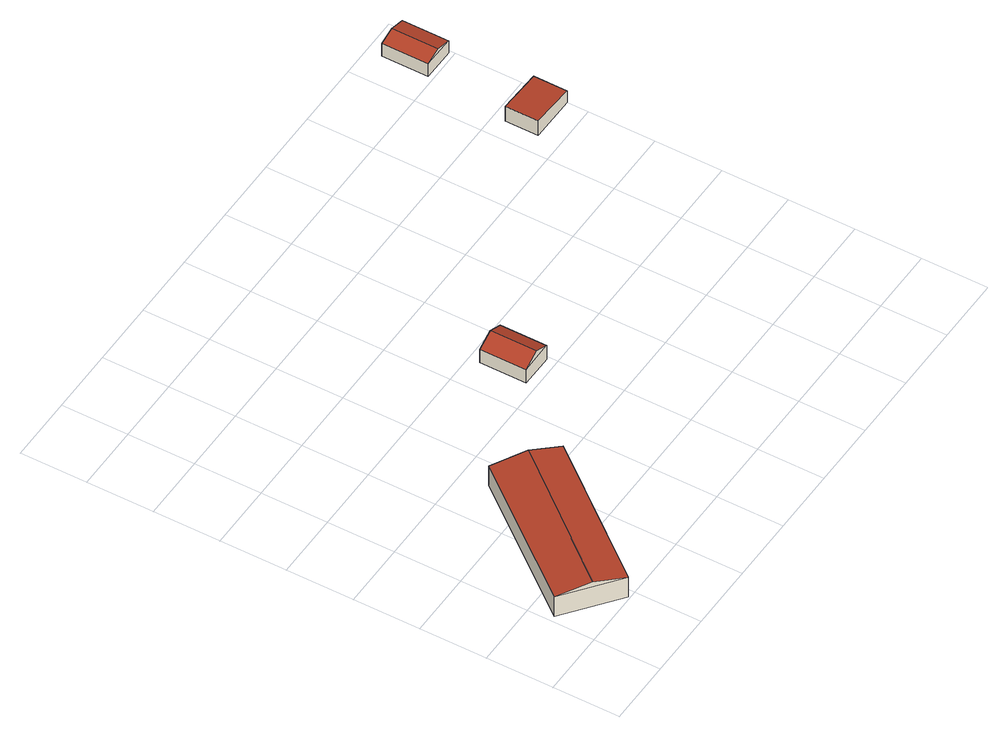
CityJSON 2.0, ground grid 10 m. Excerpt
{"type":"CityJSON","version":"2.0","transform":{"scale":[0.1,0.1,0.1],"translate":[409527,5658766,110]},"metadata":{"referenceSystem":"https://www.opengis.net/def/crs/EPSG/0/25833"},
"CityObjects":{
"building1":{"type":"Building","attributes":{"Dachtyp_tdc":"tdcGableRoof","Gemeindeschluessel":14612000,"Dachneigung":10.01,"QualitaetDacherkennung":88,"Geometrietyp2DReferenz":"3000","measuredHeight":4.48,"function":"31001_2000","roofType":"3100"},"geometry":[{"type":"Solid","lod":"2","boundaries":[[[[0,1,2,3]],[[1,4,5,2]],[[4,6,7,5]],[[6,0,3,7]],[[4,1,8]],[[0,6,9]],[[1,0,9,8]],[[6,4,8,9]],[[3,2,5,7]]]],"semantics":{"surfaces":[{"type":"WallSurface"},{"type":"RoofSurface"},{"type":"GroundSurface"}],"values":[[0,0,0,0,0,0,1,1,2]]}}]},
"building2":{"type":"Building","attributes":{"Dachtyp_tdc":"tdcGableRoof","Gemeindeschluessel":14612000,"Dachneigung":24.25,"QualitaetDacherkennung":92,"Geometrietyp2DReferenz":"3000","measuredHeight":3.6,"function":"31001_9998","roofType":"3100"},"geometry":[{"type":"Solid","lod":"2","boundaries":[[[[10,11,12,13]],[[11,14,15,12]],[[14,16,17,15]],[[16,10,13,17]],[[14,11,18]],[[10,16,19]],[[11,10,19,18]],[[16,14,18,19]],[[13,12,15,17]]]],"semantics":{"surfaces":[{"type":"WallSurface"},{"type":"RoofSurface"},{"type":"GroundSurface"}],"values":[[0,0,0,0,0,0,1,1,2]]}}]},
"building3":{"type":"Building","attributes":{"Dachtyp_tdc":"tdcPolyFlatRoof","Gemeindeschluessel":14612000,"Dachneigung":5.34,"QualitaetDacherkennung":89,"Geometrietyp2DReferenz":"3000","measuredHeight":2.77,"function":"31001_9998","roofType":"2100"},"geometry":[{"type":"Solid","lod":"2","boundaries":[[[[20,21,22,23]],[[21,24,25,22]],[[24,26,27,25]],[[26,20,23,27]],[[26,24,21,20]],[[23,22,25,27]]]],"semantics":{"surfaces":[{"type":"WallSurface"},{"type":"RoofSurface"},{"type":"GroundSurface"}],"values":[[0,0,0,0,1,2]]}}]},
"building4":{"type":"Building","attributes":{"Dachtyp_tdc":"tdcGableRoof","Gemeindeschluessel":14612000,"Dachneigung":17.46,"QualitaetDacherkennung":86,"Geometrietyp2DReferenz":"3000","measuredHeight":3,"function":"31001_9998","roofType":"3100"},"geometry":[{"type":"Solid","lod":"2","boundaries":[[[[28,29,30,31]],[[29,32,33,30]],[[32,34,35,33]],[[34,28,31,35]],[[32,29,36]],[[28,34,37]],[[29,28,37,36]],[[34,32,36,37]],[[31,30,33,35]]]],"semantics":{"surfaces":[{"type":"WallSurface"},{"type":"RoofSurface"},{"type":"GroundSurface"}],"values":[[0,0,0,0,0,0,1,1,2]]}}]}
},
"vertices":[
[9,65,46],[165,259,46],[165,259,11],[9,65,11],[244,196,47],[244,196,11],[88,2,47],[88,2,11],[207,226,56],[50,32,56],
[346,314,34],[346,384,34],[346,384,10],[346,314,10],[396,384,35],[396,384,10],[396,314,35],[396,314,10],[372,384,46],[372,314,46],
[800,532,32],[730,532,38],[730,532,11],[800,532,11],[730,582,38],[730,582,11],[800,582,32],[800,582,11],
[746,707,34],[746,777,34],[746,777,11],[746,707,11],[796,777,33],[796,777,11],[796,707,33],[796,707,11],[770,777,41],[770,707,41]
]}
